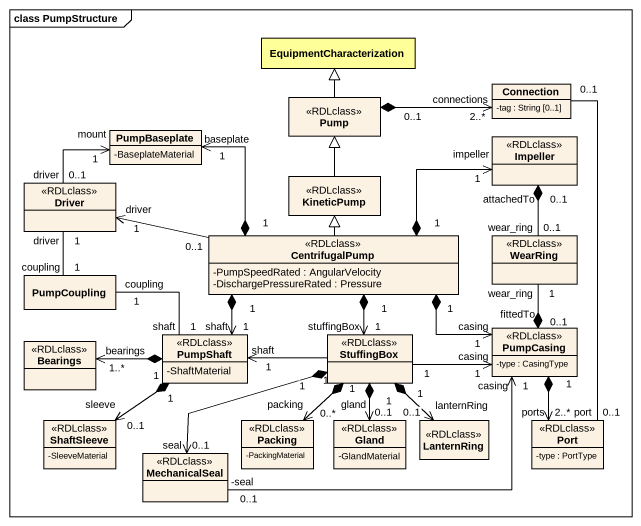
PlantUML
@startuml
mainframe class PumpStructure
hide circle
hide empty members
skinparam classAttributeIconSize 0
class EquipmentCharacterization #FFFF99
class Pump <<RDLclass>>
class Connection {
  -tag : String [0..1]
}
class PumpBaseplate {
  -BaseplateMaterial
}
class Impeller <<RDLclass>>
class Driver <<RDLclass>>
class KineticPump <<RDLclass>>
class CentrifugalPump <<RDLclass>> {
  -PumpSpeedRated : AngularVelocity
  -DischargePressureRated : Pressure
}
class WearRing <<RDLclass>>
class PumpCoupling
class Bearings <<RDLclass>>
class PumpShaft <<RDLclass>> {
  -ShaftMaterial
}
class StuffingBox <<RDLclass>>
class PumpCasing <<RDLclass>> {
  -type : CasingType
}
class ShaftSleeve <<RDLclass>> {
  -SleeveMaterial
}
class Packing <<RDLclass>> {
  -PackingMaterial
}
class Gland <<RDLclass>> {
  -GlandMaterial
}
class LanternRing <<RDLclass>>
class "Port" as Port_ <<RDLclass>> {
  -type : PortType
}
class MechanicalSeal <<RDLclass>>
Pump -up-|> EquipmentCharacterization
Pump "0..1" *-right-> "connections\n2..*" Connection
Connection "0..1" -- "port\n0..1" Port_
Driver "driver\n0..1" -up-> "mount\n1" PumpBaseplate
KineticPump -up-|> Pump
CentrifugalPump "1" *-up-> "baseplate\n1" PumpBaseplate
CentrifugalPump "1" *-right-> "1\nimpeller" Impeller
CentrifugalPump "0..1" -left-> "driver\n1" Driver
CentrifugalPump -up-|> KineticPump
CentrifugalPump "1" *--> "shaft\n1" PumpShaft
CentrifugalPump "1" *--> "stuffingBox\n1" StuffingBox
CentrifugalPump "1" *-right-> "1\ncasing" PumpCasing
WearRing "0..1\nwear_ring" -up-* "attachedTo\n0..1" Impeller
WearRing "1\nwear_ring" --* "fittedTo\n0..1" PumpCasing
PumpCoupling "coupling\n1" -up- "driver\n1" Driver
PumpCoupling "1\ncoupling" -right- "shaft\n1" PumpShaft
Bearings "bearings\n1..*" <-right-* "1" PumpShaft
PumpShaft "shaft\n1" <-right- "1" StuffingBox
PumpShaft "1" *--> "sleeve\n0..1" ShaftSleeve
StuffingBox "1" -right-> "casing\n1" PumpCasing
StuffingBox "1" *--> "0..*\npacking" Packing
StuffingBox "1" *--> "0..1\ngland" Gland
StuffingBox "1" *--> "lanternRing\n0..1" LanternRing
StuffingBox "1" *--> "0..1\nseal" MechanicalSeal
PumpCasing "1" *--> "ports\n2..*" Port_
MechanicalSeal "-seal\n0..1" -right-> "casing\n1" PumpCasing
@enduml
